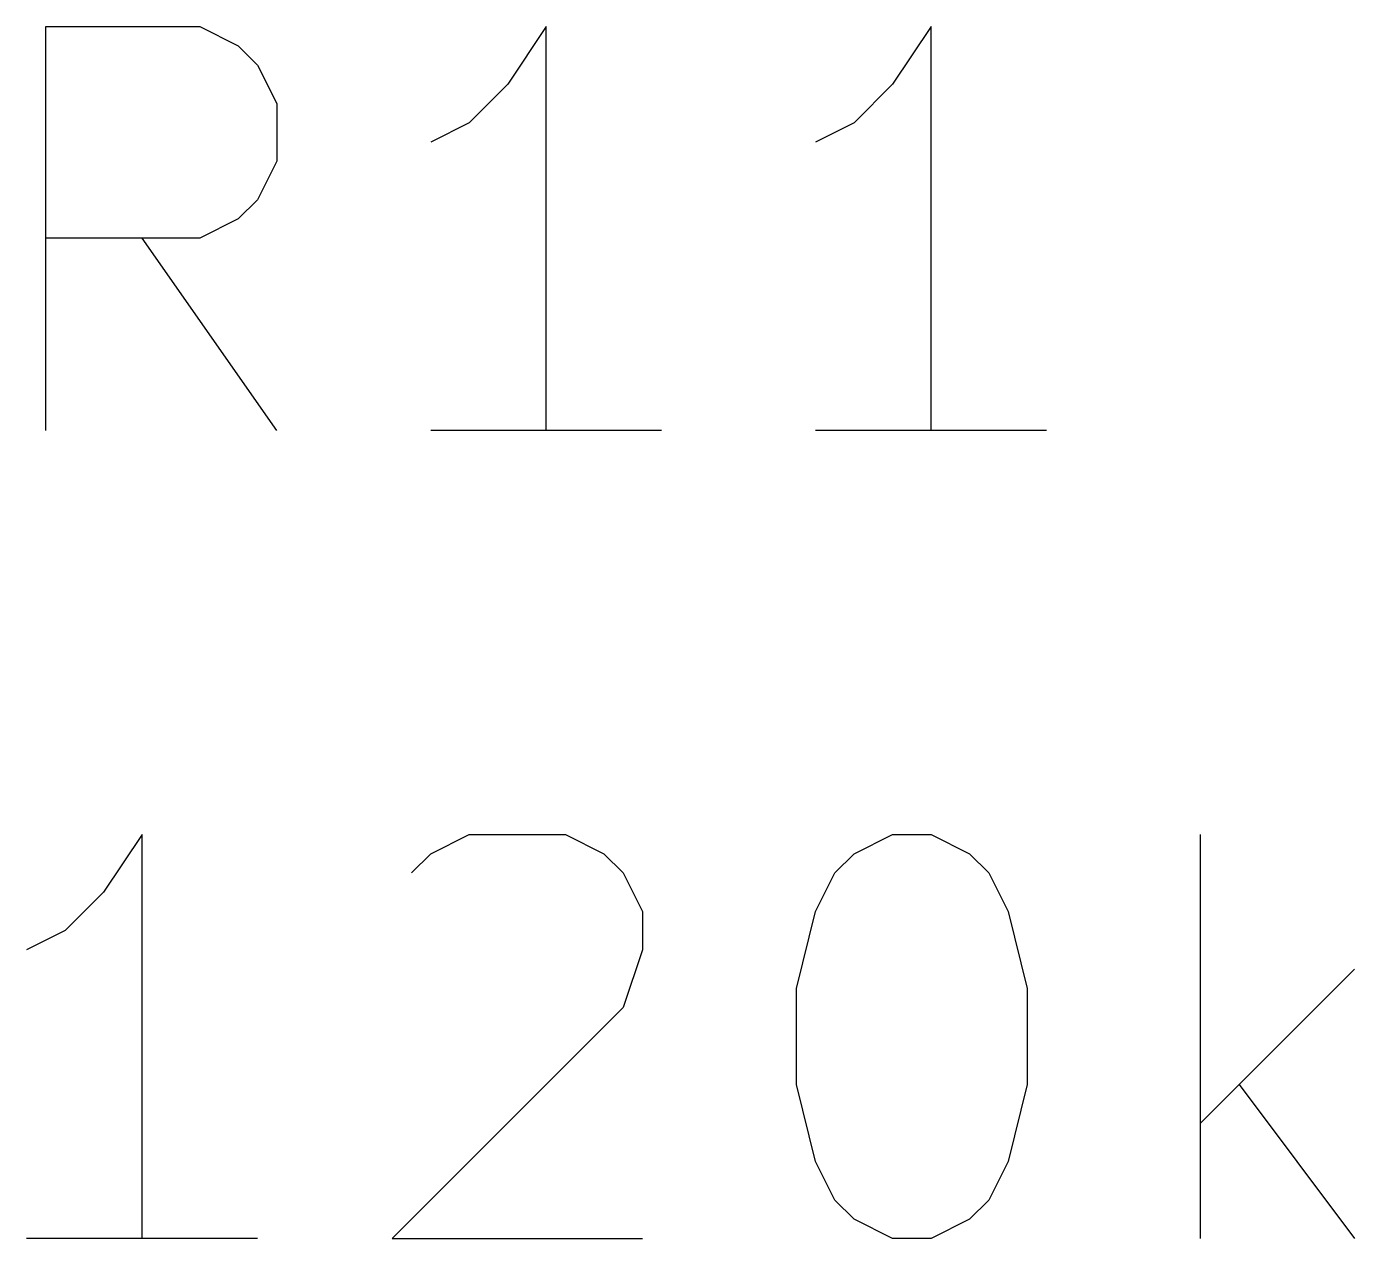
# Model space of a CAD drawing. Extents: x 0.4 to 11.3, y -7.9 to -0.4.
# Drawn here: x 9.7389 to 9.9032, y -4.7228 to -4.5728 of the extents above; entities that cross this region are included whole.
import ezdxf

# ---------------------------------------------------------------- set-up
doc = ezdxf.new("R2010")
doc.units = 0
doc.header["$MEASUREMENT"] = 0
doc.layers.add('CYAN2', color=4, linetype='CONTINUOUS')

msp = doc.modelspace()

# ---------------------------------------------------------------- linework, layer by layer
at = {"layer": 'CYAN2', "linetype": 'CONTINUOUS'}
for p, q in [((9.74128, -4.6228), (9.74128, -4.5728)), ((9.74128, -4.5728), (9.76033, -4.5728)), ((9.76033, -4.5728), (9.76509, -4.57518)), ((9.80319, -4.5728), (9.79843, -4.57994)), ((9.80319, -4.6228), (9.80319, -4.5728)), ((9.8508, -4.5728), (9.84604, -4.57994)), ((9.8508, -4.6228), (9.8508, -4.5728)), ((9.76509, -4.57518), (9.76747, -4.57756)), ((9.76747, -4.57756), (9.76985, -4.58232)), ((9.79843, -4.57994), (9.79366, -4.5847)), ((9.84604, -4.57994), (9.84128, -4.5847)), ((9.76985, -4.58232), (9.76985, -4.58947)), ((9.79366, -4.5847), (9.7889, -4.58709)), ((9.84128, -4.5847), (9.83652, -4.58709)), ((9.76985, -4.58947), (9.76747, -4.59423)), ((9.76747, -4.59423), (9.76509, -4.59661)), ((9.76509, -4.59661), (9.76033, -4.59899)), ((9.76033, -4.59899), (9.74128, -4.59899)), ((9.76985, -4.6228), (9.75319, -4.59899)), ((9.81747, -4.6228), (9.7889, -4.6228)), ((9.86509, -4.6228), (9.83652, -4.6228)), ((9.75319, -4.6728), (9.74843, -4.67994)), ((9.75319, -4.7228), (9.75319, -4.6728)), ((9.7889, -4.67518), (9.79366, -4.6728)), ((9.79366, -4.6728), (9.80557, -4.6728)), ((9.80557, -4.6728), (9.81033, -4.67518)), ((9.84128, -4.67518), (9.84604, -4.6728)), ((9.84604, -4.6728), (9.8508, -4.6728)), ((9.8508, -4.6728), (9.85556, -4.67518)), ((9.88413, -4.7228), (9.88413, -4.6728)), ((9.78652, -4.67756), (9.7889, -4.67518)), ((9.81033, -4.67518), (9.81271, -4.67756)), ((9.8389, -4.67756), (9.84128, -4.67518)), ((9.85556, -4.67518), (9.85794, -4.67756)), ((9.81271, -4.67756), (9.81509, -4.68232)), ((9.83652, -4.68232), (9.8389, -4.67756)), ((9.85794, -4.67756), (9.86033, -4.68232)), ((9.74843, -4.67994), (9.74366, -4.6847)), ((9.81509, -4.68232), (9.81509, -4.68709)), ((9.83414, -4.69185), (9.83652, -4.68232)), ((9.86033, -4.68232), (9.86271, -4.69185)), ((9.74366, -4.6847), (9.7389, -4.68709)), ((9.81509, -4.68709), (9.81271, -4.69423)), ((9.90318, -4.68947), (9.88413, -4.70852)), ((9.83414, -4.70375), (9.83414, -4.69185)), ((9.86271, -4.69185), (9.86271, -4.70375)), ((9.81271, -4.69423), (9.78414, -4.7228)), ((9.83652, -4.71328), (9.83414, -4.70375)), ((9.86271, -4.70375), (9.86033, -4.71328)), ((9.8889, -4.70375), (9.90318, -4.7228)), ((9.8389, -4.71804), (9.83652, -4.71328)), ((9.86033, -4.71328), (9.85794, -4.71804)), ((9.84128, -4.72042), (9.8389, -4.71804)), ((9.85794, -4.71804), (9.85556, -4.72042)), ((9.84604, -4.7228), (9.84128, -4.72042)), ((9.85556, -4.72042), (9.8508, -4.7228)), ((9.76747, -4.7228), (9.7389, -4.7228)), ((9.78414, -4.7228), (9.81509, -4.7228)), ((9.8508, -4.7228), (9.84604, -4.7228))]:
    msp.add_line(p, q, dxfattribs=at)

doc.saveas('drawing.dxf')
